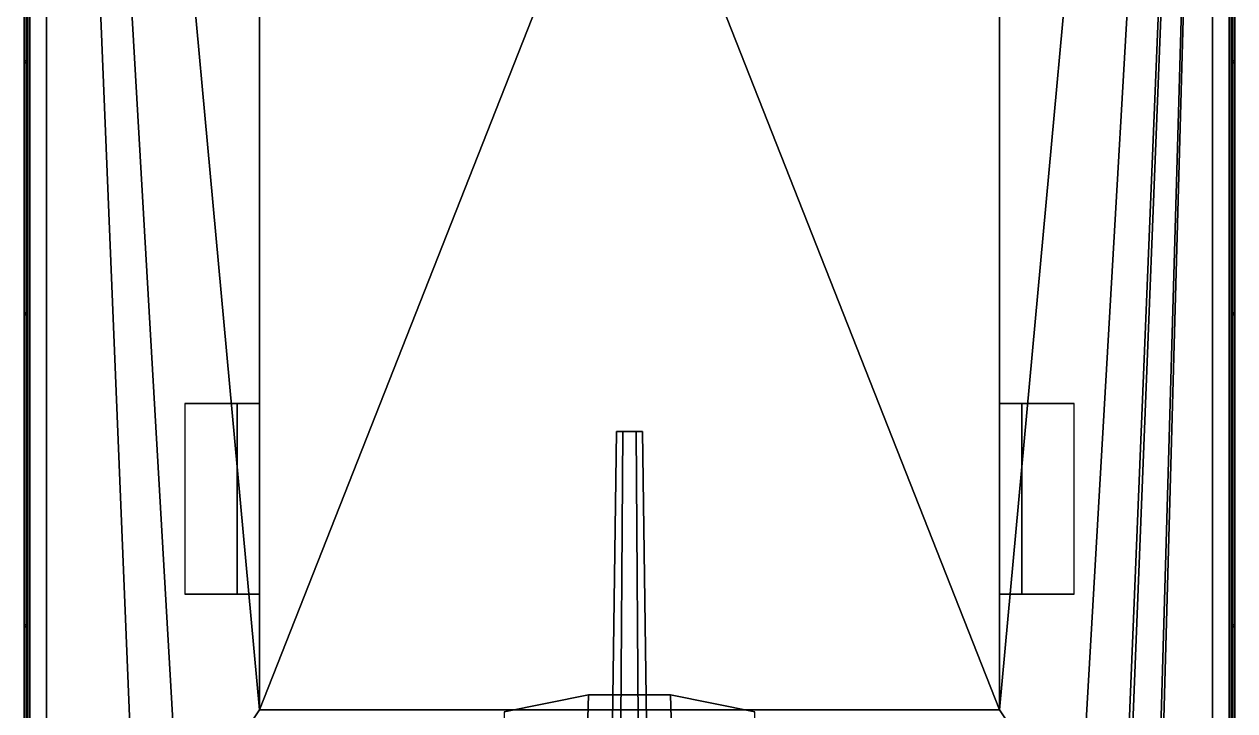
# Model space of a CAD drawing. Header units: millimetres. Extents: x -3.5 to 3.5, y -23.5 to 25.1.
# Drawn here: x -3.24 to 3.24, y 7.74 to 11.41 of the extents above; entities that cross this region are included whole.
import ezdxf

# ---------------------------------------------------------------- set-up
doc = ezdxf.new("R2010")
doc.units = ezdxf.units.MM
for name, color, linetype in [('gun', 1, 'Continuous'), ('railings', 6, 'Continuous'), ('superstructure', 3, 'Continuous'), ('turret', 2, 'Continuous')]:
    doc.layers.add(name, color=color, linetype=linetype)

msp = doc.modelspace()

# ---------------------------------------------------------------- linework, layer by layer
for points in [[(-2.8, 23.48, 1.46), (-3.24, 21.45, 1.46), (-1.98, 7.74, 1.46), (-1.98, 23.44, 1.46)], [(1.98, 23.44, 1.46), (1.98, 7.74, 1.46), (3.24, 21.45, 1.46), (2.8, 23.48, 1.46)], [(-3.24, 20.5995), (-3.24, -23.47), (-3.24, -23.47, 1.46), (-3.24, 21.45, 1.46)], [(-3.24, 21.45, 1.46), (-3.24, 21.45, 1.46), (-2.4113, 7.0945, 1.46), (-1.98, 7.74, 1.46)], [(-3.24, 21.45, 1.46), (-3.24, 21.45, 1.46), (-2.61, 6.0957, 1.46), (-2.4113, 7.0945, 1.46)], [(-3.24, 21.45, 1.46), (-3.24, -23.47, 1.46), (-2.61, 6.0957, 1.46)], [(3.24, 21.45, 1.46), (3.24, 21.45, 1.46), (1.98, 7.74, 1.46), (2.4113, 7.0945, 1.46)], [(3.24, -23.47, 1.46), (3.24, 21.45, 1.46), (2.38, -9.68, 1.46), (2.38, -22.5, 1.46)], [(3.24, 21.45, 1.46), (3.24, 21.45, 1.46), (2.42, -7.16, 1.46), (2.38, -9.68, 1.46)], [(3.24, 21.45, 1.46), (3.24, 21.45, 1.46), (2.4113, 7.0945, 1.46), (2.61, 6.0957, 1.46)], [(2.42, -7.16, 1.46), (3.24, 21.45, 1.46), (3.24, 21.45, 1.46), (2.42, 0.73, 1.46)], [(2.42, 0.73, 1.46), (2.42, 0.73, 1.46), (3.24, 21.45, 1.46), (2.61, 6.0957, 1.46)], [(3.24, 21.45, 1.46), (3.24, -23.47, 1.46), (3.24, -23.47), (3.24, 20.5995)], [(-3.24, 12.85, -1.19), (-3.24, -16.49, -1.19), (-3.24, -21.38, -0.39), (-3.24, 20.5995)], [(-3.24, 20.5995), (-3.24, -21.38, -0.39), (-3.24, -23.47)], [(3.24, 20.5995), (3.24, -21.38, -0.39), (3.24, -16.49, -1.19), (3.24, 12.85, -1.19)], [(3.24, -23.47), (3.24, -23.47), (3.24, -21.38, -0.39), (3.24, 20.5995)], [(-3.21, 12.85, -1.28), (-3.21, -16.49, -1.28), (-3.24, -16.49, -1.19), (-3.24, 12.85, -1.19)], [(-3.12, 12.85, -1.31), (-3.12, -16.49, -1.31), (-3.21, -16.49, -1.28), (-3.21, 12.85, -1.28)], [(3.12, 12.85, -1.31), (3.12, -16.49, -1.31), (-3.12, -16.49, -1.31), (-3.12, 12.85, -1.31)], [(3.21, 12.85, -1.28), (3.21, -16.49, -1.28), (3.12, -16.49, -1.31), (3.12, 12.85, -1.31)], [(3.24, 12.85, -1.19), (3.24, -16.49, -1.19), (3.21, -16.49, -1.28), (3.21, 12.85, -1.28)]]:
    msp.add_3dface(points)
at = {"layer": 'gun'}
for points in [[(-0.035, 9.23, 4.3106), (-0.07, 9.23, 4.25), (-0.095, 7.42, 4.25), (-0.0475, 7.42, 4.3323)], [(-0.07, 9.23, 4.25), (-0.035, 9.23, 4.1894), (-0.0475, 7.42, 4.1677), (-0.095, 7.42, 4.25)], [(0.07, 9.23, 4.25), (-0.07, 9.23, 4.25), (-0.035, 9.23, 4.3106), (0.035, 9.23, 4.3106)], [(0.035, 9.23, 4.1894), (-0.035, 9.23, 4.1894), (-0.07, 9.23, 4.25), (0.07, 9.23, 4.25)], [(0.035, 9.23, 4.3106), (-0.035, 9.23, 4.3106), (-0.0475, 7.42, 4.3323), (0.0475, 7.42, 4.3323)], [(-0.035, 9.23, 4.1894), (0.035, 9.23, 4.1894), (0.0475, 7.42, 4.1677), (-0.0475, 7.42, 4.1677)], [(0.07, 9.23, 4.25), (0.035, 9.23, 4.3106), (0.0475, 7.42, 4.3323), (0.095, 7.42, 4.25)], [(0.035, 9.23, 4.1894), (0.07, 9.23, 4.25), (0.095, 7.42, 4.25), (0.0475, 7.42, 4.1677)]]:
    msp.add_3dface(points, dxfattribs=at)
at = {"layer": 'railings'}
for points in [[(-3.23, -23.46, 2.34), (-3.24, -23.47, 2.35), (-3.24, 21.45, 2.35), (-3.23, 21.45, 2.34)], [(-3.24, -23.47, 2.35), (-3.23, -23.46, 2.36), (-3.23, 21.45, 2.36), (-3.24, 21.45, 2.35)], [(-3.24, -23.47, 1.94), (-3.23, -23.46, 1.95), (-3.23, 21.45, 1.95), (-3.24, 21.45, 1.94)], [(-3.23, -23.46, 1.93), (-3.24, -23.47, 1.94), (-3.24, 21.45, 1.94), (-3.23, 21.45, 1.93)], [(-3.22, -23.45, 2.35), (-3.23, -23.46, 2.34), (-3.23, 21.45, 2.34), (-3.22, 21.45, 2.35)], [(-3.23, -23.46, 2.36), (-3.22, -23.45, 2.35), (-3.22, 21.45, 2.35), (-3.23, 21.45, 2.36)], [(-3.22, -23.45, 1.94), (-3.23, -23.46, 1.93), (-3.23, 21.45, 1.93), (-3.22, 21.45, 1.94)], [(-3.23, -23.46, 1.95), (-3.22, -23.45, 1.94), (-3.22, 21.45, 1.94), (-3.23, 21.45, 1.95)], [(3.22, -23.45, 2.35), (3.23, -23.46, 2.36), (3.23, 21.45, 2.36), (3.22, 21.45, 2.35)], [(3.23, -23.46, 2.34), (3.22, -23.45, 2.35), (3.22, 21.45, 2.35), (3.23, 21.45, 2.34)], [(3.22, -23.45, 1.94), (3.23, -23.46, 1.95), (3.23, 21.45, 1.95), (3.22, 21.45, 1.94)], [(3.23, -23.46, 1.93), (3.22, -23.45, 1.94), (3.22, 21.45, 1.94), (3.23, 21.45, 1.93)], [(3.23, -23.46, 2.36), (3.24, -23.47, 2.35), (3.24, 21.45, 2.35), (3.23, 21.45, 2.36)], [(3.24, -23.47, 2.35), (3.23, -23.46, 2.34), (3.23, 21.45, 2.34), (3.24, 21.45, 2.35)], [(3.23, -23.46, 1.95), (3.24, -23.47, 1.94), (3.24, 21.45, 1.94), (3.23, 21.45, 1.95)], [(3.24, -23.47, 1.94), (3.23, -23.46, 1.93), (3.23, 21.45, 1.93), (3.24, 21.45, 1.94)], [(-3.23, 11.22, 1.46), (-3.24, 11.21, 1.46), (-3.24, 11.21, 2.35), (-3.23, 11.22, 2.34)], [(-3.22, 11.21, 1.46), (-3.23, 11.22, 1.46), (-3.23, 11.22, 2.34), (-3.22, 11.21, 2.35)], [(3.22, 11.21, 2.35), (3.23, 11.22, 2.34), (3.23, 11.22, 1.46), (3.22, 11.21, 1.46)], [(3.23, 11.22, 2.34), (3.24, 11.21, 2.35), (3.24, 11.21, 1.46), (3.23, 11.22, 1.46)], [(-3.24, 11.21, 1.46), (-3.23, 11.2, 1.46), (-3.23, 11.2, 2.34), (-3.24, 11.21, 2.35)], [(-3.23, 11.2, 1.46), (-3.22, 11.21, 1.46), (-3.22, 11.21, 2.35), (-3.23, 11.2, 2.34)], [(3.23, 11.2, 2.34), (3.22, 11.21, 2.35), (3.22, 11.21, 1.46), (3.23, 11.2, 1.46)], [(3.24, 11.21, 2.35), (3.23, 11.2, 2.34), (3.23, 11.2, 1.46), (3.24, 11.21, 1.46)], [(-3.23, 9.87, 1.46), (-3.24, 9.86, 1.46), (-3.24, 9.86, 2.35), (-3.23, 9.87, 2.34)], [(-3.24, 9.86, 1.46), (-3.23, 9.85, 1.46), (-3.23, 9.85, 2.34), (-3.24, 9.86, 2.35)], [(-3.22, 9.86, 1.46), (-3.23, 9.87, 1.46), (-3.23, 9.87, 2.34), (-3.22, 9.86, 2.35)], [(-3.23, 9.85, 1.46), (-3.22, 9.86, 1.46), (-3.22, 9.86, 2.35), (-3.23, 9.85, 2.34)], [(3.22, 9.86, 2.35), (3.23, 9.87, 2.34), (3.23, 9.87, 1.46), (3.22, 9.86, 1.46)], [(3.23, 9.85, 2.34), (3.22, 9.86, 2.35), (3.22, 9.86, 1.46), (3.23, 9.85, 1.46)], [(3.23, 9.87, 2.34), (3.24, 9.86, 2.35), (3.24, 9.86, 1.46), (3.23, 9.87, 1.46)], [(3.24, 9.86, 2.35), (3.23, 9.85, 2.34), (3.23, 9.85, 1.46), (3.24, 9.86, 1.46)], [(-3.23, 8.2, 1.46), (-3.24, 8.19, 1.46), (-3.24, 8.19, 2.35), (-3.23, 8.2, 2.34)], [(-3.24, 8.19, 1.46), (-3.23, 8.18, 1.46), (-3.23, 8.18, 2.34), (-3.24, 8.19, 2.35)], [(-3.22, 8.19, 1.46), (-3.23, 8.2, 1.46), (-3.23, 8.2, 2.34), (-3.22, 8.19, 2.35)], [(-3.23, 8.18, 1.46), (-3.22, 8.19, 1.46), (-3.22, 8.19, 2.35), (-3.23, 8.18, 2.34)], [(3.22, 8.19, 2.35), (3.23, 8.2, 2.34), (3.23, 8.2, 1.46), (3.22, 8.19, 1.46)], [(3.23, 8.18, 2.34), (3.22, 8.19, 2.35), (3.22, 8.19, 1.46), (3.23, 8.18, 1.46)], [(3.23, 8.2, 2.34), (3.24, 8.19, 2.35), (3.24, 8.19, 1.46), (3.23, 8.2, 1.46)], [(3.24, 8.19, 2.35), (3.23, 8.18, 2.34), (3.23, 8.18, 1.46), (3.24, 8.19, 1.46)]]:
    msp.add_3dface(points, dxfattribs=at)
at = {"layer": 'superstructure'}
for points in [[(-1.98, 23.44, 1.46), (-1.98, 9.38, 1.46), (-1.98, 9.38, 2.57), (-1.98, 23.44, 1.52)], [(-1.98, 23.44, 1.52), (-1.98, 7.74, 2.94), (-0.5, 11.4992, 2.6), (-0.5, 13.5642, 2.4132)], [(-1.98, 7.74, 2.94), (-1.98, 23.44, 1.52), (-1.98, 9.38, 2.57), (-1.98, 8.36, 2.57)], [(0.5, 11.4992, 2.6), (1.98, 7.74, 2.94), (1.98, 23.44, 1.52), (0.5, 13.5642, 2.4132)], [(1.98, 9.38, 2.57), (1.98, 9.38, 1.46), (1.98, 23.44, 1.46), (1.98, 23.44, 1.52)], [(1.98, 23.44, 1.52), (1.98, 7.74, 2.94), (1.98, 8.36, 2.57), (1.98, 9.38, 2.57)], [(-0.5, 11.4992, 2.6), (-1.98, 7.74, 2.94), (1.98, 7.74, 2.94), (0.5, 11.4992, 2.6)], [(-1.98, 9.38, 2.57), (-1.98, 9.38, 1.46), (-2.38, 9.38, 1.46), (-2.1, 9.38, 2.57)], [(-2.1, 9.38, 2.57), (-2.38, 9.38, 1.46), (-2.38, 8.36, 1.46), (-2.1, 8.36, 2.57)], [(-1.98, 8.36, 2.57), (-1.98, 9.38, 2.57), (-2.1, 9.38, 2.57), (-2.1, 8.36, 2.57)], [(2.1, 9.38, 2.57), (2.38, 9.38, 1.46), (1.98, 9.38, 1.46), (1.98, 9.38, 2.57)], [(1.98, 9.38, 2.57), (1.98, 8.36, 2.57), (2.1, 8.36, 2.57), (2.1, 9.38, 2.57)], [(2.1, 8.36, 2.57), (2.38, 8.36, 1.46), (2.38, 9.38, 1.46), (2.1, 9.38, 2.57)], [(-2.1, 8.36, 2.57), (-2.38, 8.36, 1.46), (-1.98, 8.36, 1.46), (-1.98, 8.36, 2.57)], [(-1.98, 8.36, 2.57), (-1.98, 8.36, 1.46), (-1.98, 7.74, 1.46), (-1.98, 7.74, 2.94)], [(1.98, 8.36, 2.57), (1.98, 8.36, 1.46), (2.38, 8.36, 1.46), (2.1, 8.36, 2.57)], [(1.98, 7.74, 2.94), (1.98, 7.74, 1.46), (1.98, 8.36, 1.46), (1.98, 8.36, 2.57)], [(-1.98, 7.74, 1.46), (-2.4113, 7.0945, 1.46), (-2.4113, 7.0945, 2.94), (-1.98, 7.74, 2.94)], [(2.4113, 7.0945, 2.94), (1.98, 7.74, 2.94), (-1.98, 7.74, 2.94), (-2.4113, 7.0945, 2.94)], [(2.4113, 7.0945, 1.46), (1.98, 7.74, 1.46), (1.98, 7.74, 2.94), (2.4113, 7.0945, 2.94)]]:
    msp.add_3dface(points, dxfattribs=at)
at = {"layer": 'turret'}
for points in [[(-0.67, 6.19, 3.08), (-0.27, 6.08, 3.08), (-0.22, 7.82, 3.08), (-0.67, 7.73, 3.08)], [(-0.67, 7.73, 3.08), (-0.22, 7.82, 3.08), (-0.22, 7.82, 2.94), (-0.67, 7.73, 2.94)], [(-0.22, 7.82, 3.08), (-0.27, 6.08, 3.08), (0.27, 6.08, 3.08), (0.22, 7.82, 3.08)], [(0.22, 7.82, 2.94), (-0.22, 7.82, 2.94), (-0.22, 7.82, 3.08), (0.22, 7.82, 3.08)], [(0.22, 7.82, 3.08), (0.27, 6.08, 3.08), (0.67, 6.19, 3.08), (0.67, 7.73, 3.08)], [(0.67, 7.73, 2.94), (0.22, 7.82, 2.94), (0.22, 7.82, 3.08), (0.67, 7.73, 3.08)]]:
    msp.add_3dface(points, dxfattribs=at)

doc.saveas('drawing.dxf')
